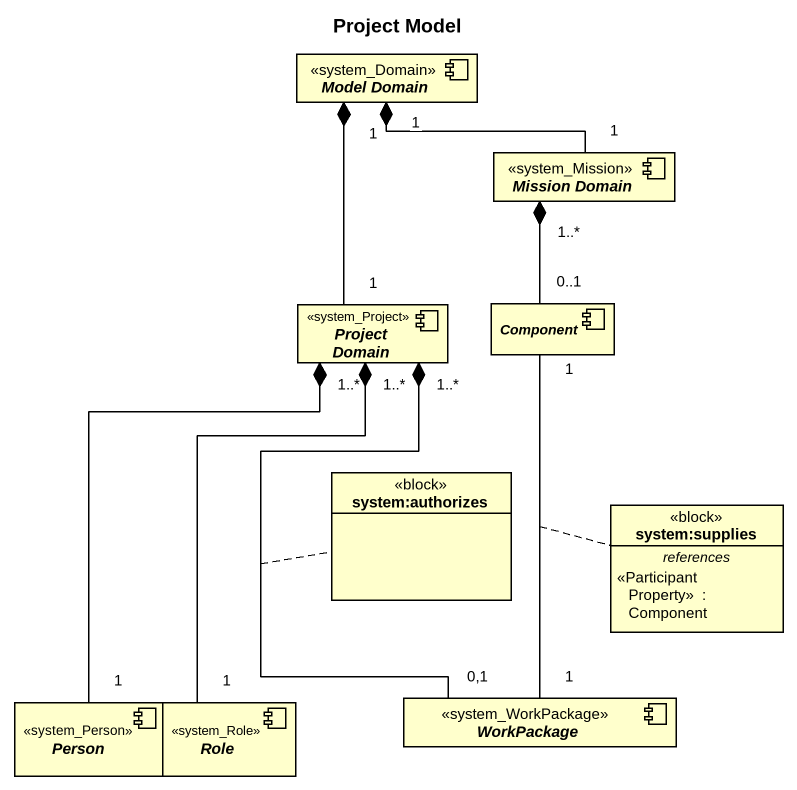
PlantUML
@startuml
title Project Model
allowmixing
hide circle
hide empty members
component "Model Domain" as Model_Domain <<system_Domain>>
component "Mission Domain" as Mission_Domain <<system_Mission>>
component "Project Domain" as Project_Domain <<system_Project>>
component "Component" as Component_
class "system:authorizes" as system_authorizes <<block>>
class "system:supplies" as system_supplies <<block>> {
  -- references --
  <<ParticipantProperty>>  : Component
}
component WorkPackage <<system_WorkPackage>>
component "Person" as Person_ <<system_Person>>
component Role <<system_Role>>
Model_Domain "1" *-right- "1" Mission_Domain
Model_Domain "1" *-- "1" Project_Domain
Mission_Domain "1..*" *-- "0..1" Component_
Project_Domain "1..*" *-- "0,1" WorkPackage
Project_Domain "1..*" *-- "1" Person_
Project_Domain "1..*" *-- "1" Role
WorkPackage "1" -up- "1" Component_
@enduml
